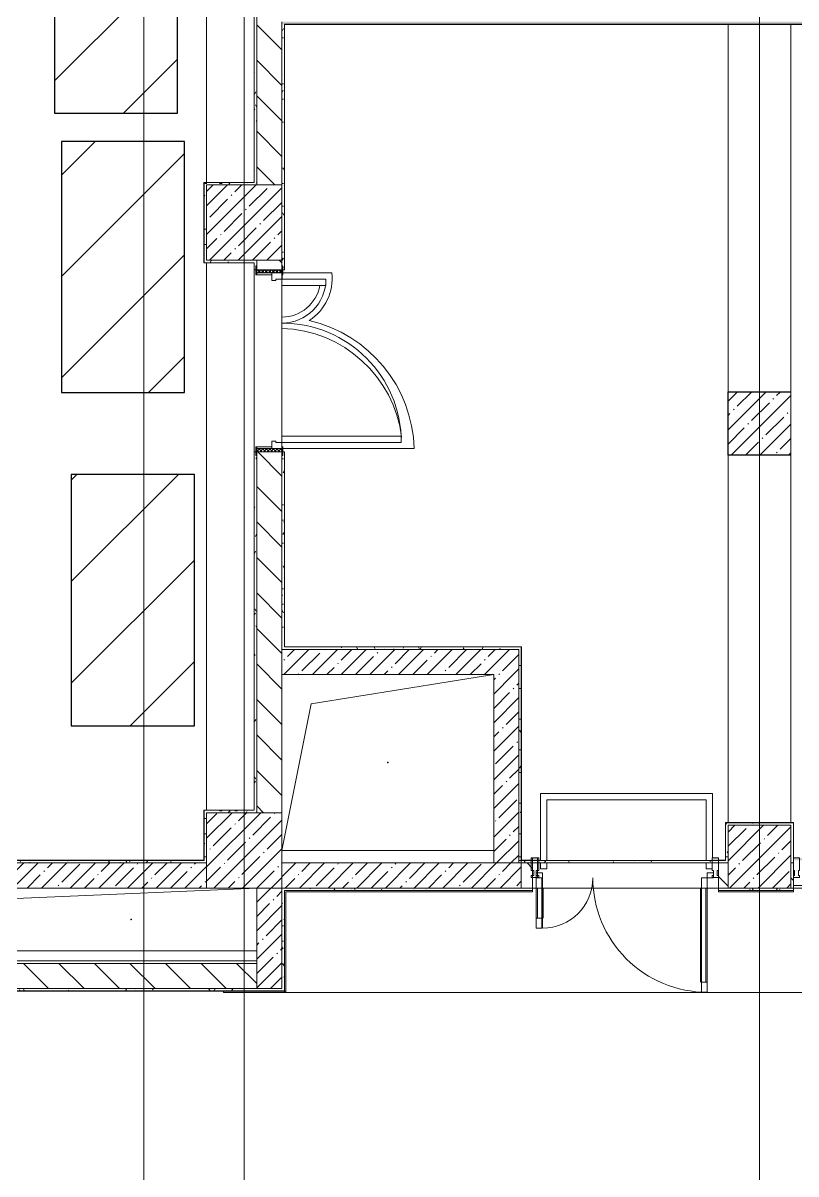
# Model space of a CAD drawing. Header units: millimetres. Extents: x -1113 to 415037, y -3642 to 354837.
# Drawn here: x 213472 to 219623, y 9422 to 18590 of the extents above; entities that cross this region are included whole.
import ezdxf

# ---------------------------------------------------------------- set-up
doc = ezdxf.new("R2010")
doc.units = ezdxf.units.MM
for name, color, linetype, lineweight in [('0) строит. леса', 20, 'Continuous', 30), ('A-AREA-BNDY', 7, 'Continuous', 5), ('A-DETL-GENF', 7, 'Continuous', 9), ('A-DOOR-2', 7, 'Continuous', 5), ('A-DOOR-FRAM-2', 7, 'Continuous', 5), ('A-FLOR', 7, 'Continuous', 9), ('A-GENM', 7, 'Continuous', 9), ('A-GLAZ-CWMG', 7, 'Continuous', 9), ('A-GLAZ-CWMG-1', 7, 'Continuous', 20), ('A-WALL', 7, 'Continuous', 5), ('I-WALL', 7, 'Continuous', 5), ('S-COLS', 7, 'Continuous', 9), ('S-COLS-1', 7, 'Continuous', 5), ('Оси', 7, 'Continuous', 9)]:
    doc.layers.add(name, color=color, linetype=linetype, lineweight=lineweight)
doc.layers.add('A-AREA-PATT-2', color=7, linetype='Continuous', lineweight=5, true_color=0xcde0ef, transparency=1)
for name, color, linetype, lineweight, true_color in [('A-DOOR-1', 7, 'Continuous', 5, 0xc0c0c0), ('A-DOOR-FRAM-1', 7, 'Continuous', 5, 0xc0c0c0), ('A-WALL-1', 9, 'Continuous', 5, 0x808080), ('A-WALL-FNSH-1', 9, 'Continuous', 5, 0x808080)]:
    doc.layers.add(name, color=color, linetype=linetype, lineweight=lineweight, true_color=true_color)
pattern_1 = [(135, (148772.12, -1e-08), (-141.42136, -141.42136), [])]
pattern_2 = [(45, (148772.12, -1e-08), (-114.04925, 114.04925), []), (45, (148886.17, -1e-08), (-114.04925, 114.04925), [201.612, -40.322, 6.706, -33.617])]
pattern_3 = [(0, (148772.123, -1e-08), (243.84, 60.96), [20.117, -162.763, 20.117, -162.763, -975.36]), (0, (148772.123, -1e-08), (243.84, 60.96), [-365.76, 20.117, -345.643, 20.117, -162.763, -426.72]), (0, (148772.123, -1e-08), (243.84, 60.96), [-914.4, 20.117, -101.803, 20.117, -284.683]), (120, (148863.563, 30.48), (-174.71291, 180.691634), [20.117, -162.763, 20.117, -162.763, -975.36]), (120, (148863.563, 30.48), (-174.71291, 180.691634), [-365.76, 20.117, -345.643, 20.117, -162.763, -426.72]), (120, (148863.563, 30.48), (-174.71291, 180.691634), [-914.4, 20.117, -101.803, 20.117, -284.683]), (240, (148894.043, 152.4), (-69.12709, -241.651634), [20.117, -162.763, 20.117, -162.763, -975.36]), (240, (148894.043, 152.4), (-69.12709, -241.651634), [-365.76, 20.117, -345.643, 20.117, -162.763, -426.72]), (240, (148894.043, 152.4), (-69.12709, -241.651634), [-914.4, 20.117, -101.803, 20.117, -284.683])]

# ---------------------------------------------------------------- blocks, each defined once
blk = doc.blocks.new('BSC_Колонна _Прямоугольная - 600х600-23205240-Объем проектирования 2 этажа')
at = {"layer": 'S-COLS-1'}
h = blk.add_hatch(dxfattribs=at)
h.set_pattern_fill('FP_20', color=256, style=0, pattern_type=2)
h.set_pattern_definition([(45, (-66460, -12000), (-114.04925, 114.04925), []), (45, (-66345.95, -12000), (-114.04925, 114.04925), [201.613, -40.323, 6.706, -33.617])])
h.paths.add_polyline_path([(100, -300), (300, -300), (300, 300), (-300, 300), (-300, -300)])
for p, q in [((300, 300), (-300, 300)), ((-300, 300), (-300, -300)), ((300, -300), (300, 300)), ((-300, -300), (300, -300))]:
    blk.add_line(p, q, dxfattribs=at)
blk = doc.blocks.new('BSC_Колонна _Прямоугольная - 600х600-V299-Объем проектирования 2 этажа')
at = {"layer": 'S-COLS-1'}
h = blk.add_hatch(dxfattribs=at)
h.set_pattern_fill('FP_31', color=256, style=0, pattern_type=2)
h.set_pattern_definition([(45, (-66460, -17000), (-114.04925, 114.04925), []), (45, (-66345.95, -17000), (-114.04925, 114.04925), [201.613, -40.323, 6.706, -33.617])])
h.paths.add_polyline_path([(100, -300), (300, -300), (300, 300), (-300, 300), (-300, -300)])
for p, q in [((300, 300), (-300, 300)), ((-300, 300), (-300, -300)), ((300, -300), (300, 300)), ((-300, -300), (300, -300))]:
    blk.add_line(p, q, dxfattribs=at)
blk = doc.blocks.new('110_Дверь_СКБ_2Ст - Д-6_л__ ДОО_Дв_1450x2100h_Дверь из раздевальной в коридор-25835678-Объем проектирования 2 этажа')
at = {"layer": 'A-DOOR-2'}
h = blk.add_hatch(dxfattribs=at)
h.set_pattern_fill('FP_39', color=256, style=0, pattern_type=2)
h.set_pattern_definition([(135, (1576.41, 164.685), (-14.14214, -14.14214), []), (225, (1576.41, 164.685), (14.14214, -14.14214), [])])
h.paths.add_polyline_path([(737.5, -100), (737.5, 100), (712.5, 99.7), (712.5, -100)])
at = {"layer": 'A-DOOR-FRAM-2'}
h = blk.add_hatch(dxfattribs=at)
h.set_pattern_fill('FP_40', color=256, style=0, pattern_type=2)
h.set_pattern_definition([(45, (-546.384, 164.685), (-14.1421, 14.1421), []), (135, (-546.384, 164.685), (-14.1421, -14.1421), [])])
h.paths.add_polyline_path([(-687.5, 86.4), (-687.5, 100), (-712.5, 100), (-712.5, -100), (-687.5, -100), (-687.5, -47)])
at = {"layer": 'A-DOOR-1'}
for p, q in [((662.5, 1050), (612.5, 1050)), ((612.5, 1050), (612.5, 100)), ((662.5, 100), (662.5, 1050)), ((-637.5, 450), (-637.5, 100)), ((-587.5, 450), (-637.5, 450)), ((-587.5, 100), (-587.5, 450)), ((-637.5, 100), (-587.5, 100)), ((612.5, 100), (662.5, 100))]:
    blk.add_line(p, q, dxfattribs=at)
for centre, radius, start, end in [((662.5, 100), 950, 90, 180), ((-637.5, 100), 350, 360, 90)]:
    blk.add_arc(centre, radius, start, end, dxfattribs=at)
at = {"layer": 'A-DOOR-FRAM-1'}
for p, q in [((-672.5, 108), (-742.5, 108)), ((-742.5, 108), (-742.5, 100)), ((-742.5, 100), (-672.5, 100)), ((-687.5, 100), (-712.5, 100)), ((-712.5, 100), (-712.5, -100)), ((-637.5, 100), (-687.5, 100)), ((-687.5, 100), (-687.5, 20)), ((-687.5, -100), (-687.5, 100)), ((-672.5, 100), (-672.5, 108)), ((-637.5, 50), (-637.5, 100)), ((662.5, 100), (662.5, 50)), ((712.5, 100), (662.5, 100)), ((767.5, 108), (697.5, 108)), ((697.5, 108), (697.5, 100)), ((697.5, 100), (767.5, 100)), ((712.5, 20), (712.5, 100)), ((737.5, 100), (712.5, 100)), ((712.5, 100), (712.5, -100)), ((737.5, -100), (737.5, 100)), ((767.5, 100), (767.5, 108)), ((-687.5, 20), (-627.5, 20)), ((-672.5, 20), (-687.5, 20)), ((-687.5, 20), (-687.5, -100)), ((-672.5, -100), (-672.5, 20)), ((-627.5, 50), (-637.5, 50)), ((-627.5, 20), (-627.5, 50)), ((662.5, 50), (652.5, 50)), ((652.5, 50), (652.5, 20)), ((652.5, 20), (712.5, 20)), ((712.5, 20), (697.5, 20)), ((697.5, 20), (697.5, -100)), ((712.5, -100), (712.5, 20)), ((-672.5, -100), (-742.5, -100)), ((-742.5, -100), (-742.5, -108)), ((-742.5, -108), (-672.5, -108)), ((-712.5, -100), (-687.5, -100)), ((-687.5, -100), (-672.5, -100)), ((-672.5, -108), (-672.5, -100)), ((697.5, -100), (712.5, -100)), ((767.5, -100), (697.5, -100)), ((697.5, -100), (697.5, -108)), ((697.5, -108), (767.5, -108)), ((712.5, -100), (737.5, -100)), ((767.5, -108), (767.5, -100))]:
    blk.add_line(p, q, dxfattribs=at)
blk = doc.blocks.new('BSC_Колонна _Прямоугольная - 500х500-V359-Объем проектирования 2 этажа')
at = {"layer": 'S-COLS-1'}
h = blk.add_hatch(dxfattribs=at)
h.set_pattern_fill('FP_109', color=256, style=0, pattern_type=2)
h.set_pattern_definition([(45, (-70560, -15400), (-114.04925, 114.04925), []), (45, (-70445.95, -15400), (-114.04925, 114.04925), [201.613, -40.323, 6.706, -33.617])])
h.paths.add_polyline_path([(-250, -250), (250, -250), (250, 250), (-250, 250)])
for p, q in [((250, 250), (-250, 250)), ((-250, 250), (-250, -250)), ((250, -250), (250, 250)), ((-250, -250), (250, -250))]:
    blk.add_line(p, q, dxfattribs=at)
blk = doc.blocks.new('GM_Отверстие прямоугольное _в плите_ - Отверстие-21982946-Объем проектирования 2 этажа')
at = {"layer": 'A-GENM'}
for p, q in [((-1000, -250), (-1000, 250)), ((-1000, 250), (-1000, -250)), ((-916.7, 166.7), (1000, 250)), ((-1000, -250), (-916.7, 166.7)), ((1000, -250), (-1000, -250)), ((-1000, -250), (1000, -250))]:
    blk.add_line(p, q, dxfattribs=at)
for start, end in [(360, 180), (180, 360)]:
    blk.add_arc((0, 0), 2.5, start, end, dxfattribs=at)
blk = doc.blocks.new('GM_Отверстие прямоугольное _в плите_ - Отверстие-22748815-Объем проектирования 2 этажа')
at = {"layer": 'A-GENM'}
for p, q in [((-609.2, 466.7), (842.5, 700)), ((-842.5, -700), (-609.2, 466.7)), ((842.5, -700), (-842.5, -700)), ((-842.5, -700), (842.5, -700))]:
    blk.add_line(p, q, dxfattribs=at)
for start, end in [(360, 180), (180, 360)]:
    blk.add_arc((0, 0), 2.5, start, end, dxfattribs=at)
blk = doc.blocks.new('Прямоугольный импост - Импост структурный с накладкой - 160мм Темный-33326475-Объем проектирования 2 этажа')
at = {"layer": 'A-GLAZ-CWMG-1'}
for p, q in [((-50, 40), (-50, 140)), ((-50, 140), (0, 140)), ((0, 140), (0, 40)), ((-40, 40), (-50, 40)), ((-50, -17), (-50, 0)), ((-50, 0), (-40, 0)), ((-40, 0), (-40, 40)), ((-10, 40), (-10, 0)), ((0, 40), (-10, 40)), ((-10, 0), (0, 0)), ((0, 0), (0, -17)), ((0, -17), (-50, -17))]:
    blk.add_line(p, q, dxfattribs=at)
blk = doc.blocks.new('Дверь_Витражная_остекление_ - ВВ-6 остекление-32274838-Объем проектирования 2 этажа')
at = {"layer": 'A-DETL-GENF'}
for p, q in [((-655, 930), (-610, 930)), ((-655, 930), (-655, 20)), ((-610, 930), (-655, 930)), ((-655, 930), (-655, 20)), ((-610, 930), (-610, 20)), ((-610, 20), (-610, 930)), ((-655, 850), (-610, 850)), ((-645, 850), (-645, 100)), ((-601, 850), (-601, 100)), ((705, 420), (660, 420)), ((660, 420), (660, 20)), ((705, 420), (660, 420)), ((660, 420), (660, 20)), ((705, 420), (705, 20)), ((705, 20), (705, 420)), ((651, 340), (651, 100)), ((705, 340), (660, 340)), ((695, 340), (695, 100)), ((-655, 100), (-610, 100)), ((705, 100), (660, 100)), ((-610, 20), (-655, 20)), ((-655, 20), (-610, 20))]:
    blk.add_line(p, q, dxfattribs=at)
at = {"layer": 'A-DOOR-1'}
for p, q in [((-655, 930), (-655, 20)), ((655, 420), (655, 20)), ((-655, 20), (-705, 20)), ((-705, 20), (-705, -20)), ((-655, -20), (-655, 20)), ((705, 20), (655, 20)), ((655, 20), (655, -20)), ((705, -20), (705, 20)), ((-705, -20), (-655, -20)), ((655, -20), (705, -20))]:
    blk.add_line(p, q, dxfattribs=at)
for centre, radius, start, end in [((-655, 20), 910, 360, 90), ((655, 20), 400, 90, 180)]:
    blk.add_arc(centre, radius, start, end, dxfattribs=at)
blk = doc.blocks.new('Прямоугольный импост - Импост структурный с накладкой - 160мм Темный-33326241-Объем проектирования 2 этажа')
at = {"layer": 'A-GLAZ-CWMG-1'}
for p, q in [((-25, 40), (-25, 140)), ((-25, 140), (25, 140)), ((25, 140), (25, 40)), ((-15, 40), (-25, 40)), ((-25, -17), (-25, 0)), ((-25, 0), (-15, 0)), ((-15, 0), (-15, 40)), ((15, 40), (15, 0)), ((25, 40), (15, 40)), ((15, 0), (25, 0)), ((25, 0), (25, -17)), ((25, -17), (-25, -17))]:
    blk.add_line(p, q, dxfattribs=at)
blk = doc.blocks.new('Прямоугольный импост - Импост структурный с накладкой - 160мм Темный-33326242-Объем проектирования 2 этажа')
at = {"layer": 'A-GLAZ-CWMG-1'}
for p, q in [((0, 140), (-50, 140)), ((-50, 140), (-50, 40)), ((0, 40), (0, 140)), ((-50, 40), (-40, 40)), ((-40, 0), (-50, 0)), ((-50, 0), (-50, -17)), ((-40, 40), (-40, 0)), ((-10, 0), (-10, 40)), ((-10, 40), (0, 40)), ((0, 0), (-10, 0)), ((0, -17), (0, 0)), ((-50, -17), (0, -17))]:
    blk.add_line(p, q, dxfattribs=at)
blk = doc.blocks.new('Прямоугольный импост - Импост структурный с накладкой - 160мм Темный-33326237-Объем проектирования 2 этажа')
at = {"layer": 'A-GLAZ-CWMG-1'}
for p, q in [((-50, 40), (-50, 140)), ((-50, 140), (0, 140)), ((0, 140), (0, 40)), ((-40, 40), (-50, 40)), ((-50, -17), (-50, 0)), ((-50, 0), (-40, 0)), ((-40, 0), (-40, 40)), ((-10, 40), (-10, 0)), ((0, 40), (-10, 40)), ((-10, 0), (0, 0)), ((0, 0), (0, -17)), ((0, -17), (-50, -17))]:
    blk.add_line(p, q, dxfattribs=at)

msp = doc.modelspace()

# ---------------------------------------------------------------- hatches: boundary and pattern name
at = {"layer": '0) строит. леса'}
h = msp.add_hatch(dxfattribs=at)
h.set_pattern_fill('ANSI31', color=256, scale=180)
h.paths.add_polyline_path([(213720.7, 19871.6), (213720.7, 17871.6), (214700.7, 17871.6), (214700.7, 19871.6)])
h = msp.add_hatch(dxfattribs=at)
h.set_pattern_fill('ANSI31', color=256, scale=180)
h.paths.add_polyline_path([(213777.2, 17646.3), (213777.2, 15646.3), (214757.2, 15646.3), (214757.2, 17646.3)])
h = msp.add_hatch(dxfattribs=at)
h.set_pattern_fill('ANSI31', color=256, scale=180)
h.set_pattern_definition([(45, (-111.4, -194.9), (-404.1115, 404.1115), [])])
h.paths.add_polyline_path([(213855.3, 14993.1), (213855.3, 12993.1), (214835.3, 12993.1), (214835.3, 14993.1)])
at = {"layer": 'A-AREA-PATT-2'}
h = msp.add_hatch(color=256, dxfattribs=at)
h.paths.add_polyline_path([(220768.1, 11920.5), (220817.1, 11920.5), (220816.1, 11940), (219602.6, 11940), (219604.1, 11920.5), (220767.1, 11920.5)])
h.paths.add_polyline_path([(222252.6, 11920.5), (222292.1, 11920.5), (222292.1, 11940), (222242.1, 11940), (222244.1, 11920.5)])
h.paths.add_polyline_path([(217526.1, 11920.5), (217576.1, 11920.5), (217576.1, 11940), (217516.1, 11940), (217518.1, 11920.5)])
h.paths.add_polyline_path([(218956.1, 11920.5), (219006.1, 11920.5), (219006.1, 11940), (218956.1, 11940)])
h = msp.add_hatch(color=256, dxfattribs=at)
h.paths.add_polyline_path([(222502.1, 10868.5), (222787.3, 10868.5), (222787.3, 10874), (222281.1, 10874), (222281.1, 10868.5), (222470.3, 10868.5)])
h.paths.add_polyline_path([(215531.1, 10868.5), (215557.6, 10868.5), (215557.6, 10874), (215068.1, 10874), (215068.1, 10868.5), (215375.8, 10868.5)])
at = {"layer": 'I-WALL'}
h = msp.add_hatch(dxfattribs=at)
h.set_pattern_fill('FP_23', color=256, style=0, pattern_type=2)
h.set_pattern_definition(pattern_1)
h.paths.add_polyline_path([(215532.1, 12300), (215532.1, 15175), (215332.1, 15175), (215332.1, 12300)])
h.paths.add_polyline_path([(215375.8, 16625), (215532.1, 16625), (215532.1, 16700), (215332.1, 16700), (215332.1, 16625)])
h.paths.add_polyline_path([(215395.3, 17300), (215532.1, 17300), (215532.1, 22700), (215332.1, 22700), (215332.1, 17300), (215389.3, 17300)])
h.paths.add_polyline_path([(215332.1, 23300), (215532.1, 23300), (215532.1, 24050), (215332.1, 24050), (215332.1, 23320)])
h.paths.add_polyline_path([(215429, 25950), (215532.1, 25950), (215532.1, 26500), (215332.1, 26500), (215332.1, 25950)])
h = msp.add_hatch(dxfattribs=at)
h.set_pattern_fill('FP_191', color=256, style=0, pattern_type=2)
h.set_pattern_definition(pattern_3)
h.paths.add_polyline_path([(215332.1, 17300), (215332.1, 22700), (215312.1, 22679), (215312.1, 17300)])
h.paths.add_polyline_path([(215312.1, 22680), (215332.1, 22700), (215312.1, 22700)])
h = msp.add_hatch(dxfattribs=at)
h.set_pattern_fill('FP_191', color=256, style=0, pattern_type=2)
h.set_pattern_definition(pattern_3)
h.paths.add_polyline_path([(228952.1, 18580), (233231.1, 18580), (233232.1, 18600), (228982.1, 18599.9), (228982.1, 18592), (228952.1, 18592)])
h.paths.add_polyline_path([(226216.8, 18580), (227852.1, 18580), (227852.1, 18592), (227822.1, 18592.9), (227822.1, 18600), (226142.1, 18599.7), (226142.1, 18592), (226112.1, 18592), (226112.1, 18580), (226142.1, 18580)])
h.paths.add_polyline_path([(219082.1, 18580), (225012.1, 18580), (225012.1, 18592), (224982.1, 18592.9), (224982.1, 18600), (215532.1, 18600), (215553.1, 18580), (218989.4, 18580)])
h.paths.add_polyline_path([(215537, 18580), (215552.1, 18580), (215532.1, 18600), (215532.1, 18580)])
h = msp.add_hatch(dxfattribs=at)
h.set_pattern_fill('FP_191', color=256, style=0, pattern_type=2)
h.set_pattern_definition(pattern_3)
h.paths.add_polyline_path([(215532.1, 13600), (215552.1, 13600), (215552.1, 15175), (215540.1, 15175), (215540.1, 15145), (215532.1, 15145), (215532.1, 14952.1)])
h.paths.add_polyline_path([(215552.1, 16625), (215552.1, 18580), (215532.1, 18580), (215532.1, 16655), (215540.1, 16655), (215540.1, 16625)])
h = msp.add_hatch(dxfattribs=at)
h.set_pattern_fill('FP_191', color=256, style=0, pattern_type=2)
h.set_pattern_definition(pattern_3)
h.paths.add_polyline_path([(214932.1, 16700), (214932.1, 17320), (214912.1, 17320), (214912.1, 16700)])
h = msp.add_hatch(dxfattribs=at)
h.set_pattern_fill('FP_191', color=256, style=0, pattern_type=2)
h.set_pattern_definition(pattern_3)
h.paths.add_polyline_path([(214932.1, 17300), (215312.1, 17300), (215311.1, 17320), (214932.1, 17320)])
h = msp.add_hatch(dxfattribs=at)
h.set_pattern_fill('FP_191', color=256, style=0, pattern_type=2)
h.set_pattern_definition(pattern_3)
h.paths.add_polyline_path([(214937.5, 16680), (215312.1, 16680), (215312.1, 16700), (214912.1, 16700), (214912.1, 16680), (214932.1, 16680)])
h = msp.add_hatch(dxfattribs=at)
h.set_pattern_fill('FP_191', color=256, style=0, pattern_type=2)
h.set_pattern_definition(pattern_3)
h.paths.add_polyline_path([(215332.1, 12320), (215331.9, 15145), (215324.1, 15145), (215324.1, 15175), (215312.1, 15175), (215312.1, 12321)])
h.paths.add_polyline_path([(215324.1, 16625), (215324.1, 16655), (215332.1, 16655), (215332.1, 16700), (215312.1, 16679), (215312.1, 16625)])
h.paths.add_polyline_path([(215312.1, 16680), (215332.1, 16700), (215312.1, 16700)])
h = msp.add_hatch(dxfattribs=at)
h.set_pattern_fill('FP_1', color=256, style=0, pattern_type=2)
h.set_pattern_definition(pattern_2)
h.paths.add_polyline_path([(215532.1, 13400), (217417.1, 13400), (217417.1, 13600), (215532.1, 13600)])
h = msp.add_hatch(dxfattribs=at)
h.set_pattern_fill('FP_191', color=256, style=0, pattern_type=2)
h.set_pattern_definition(pattern_3)
h.paths.add_polyline_path([(217417.1, 13600), (217437.1, 13600), (217437.1, 13620), (215553.1, 13620), (215553.1, 13600), (217222.1, 13600)])
h = msp.add_hatch(dxfattribs=at)
h.set_pattern_fill('FP_191', color=256, style=0, pattern_type=2)
h.set_pattern_definition(pattern_3)
h.paths.add_polyline_path([(217437.1, 11900), (217437.1, 13600), (217417.1, 13600), (217417.1, 11900)])
h = msp.add_hatch(dxfattribs=at)
h.set_pattern_fill('FP_1', color=256, style=0, pattern_type=2)
h.set_pattern_definition(pattern_2)
h.paths.add_polyline_path([(217222.1, 11900), (217417.1, 11900), (217417.1, 13400), (217217.1, 13400), (217217.1, 11900)])
h = msp.add_hatch(dxfattribs=at)
h.set_pattern_fill('FP_191', color=256, style=0, pattern_type=2)
h.set_pattern_definition(pattern_3)
h.paths.add_polyline_path([(214932.1, 11920), (214932.1, 12320), (214912.1, 12320), (214912.1, 11920), (214929.2, 11920)])
h = msp.add_hatch(dxfattribs=at)
h.set_pattern_fill('FP_191', color=256, style=0, pattern_type=2)
h.set_pattern_definition(pattern_3)
h.paths.add_polyline_path([(215329, 12300), (215332.1, 12300), (215332.1, 12320), (214932.1, 12320), (214932.1, 12300), (215312.1, 12300)])
h = msp.add_hatch(dxfattribs=at)
h.set_pattern_fill('FP_191', color=256, style=0, pattern_type=2)
h.set_pattern_definition(pattern_3)
h.paths.add_polyline_path([(219082.1, 11920), (219082.1, 12220), (219062.1, 12220), (219062.1, 11921)])
h = msp.add_hatch(dxfattribs=at)
h.set_pattern_fill('FP_191', color=256, style=0, pattern_type=2)
h.set_pattern_definition(pattern_3)
h.paths.add_polyline_path([(219582.1, 12200), (219602.1, 12200), (219600.6, 12220), (219082.1, 12220), (219082.1, 12200)])
h = msp.add_hatch(dxfattribs=at)
h.set_pattern_fill('FP_191', color=256, style=0, pattern_type=2)
h.set_pattern_definition(pattern_3)
h.paths.add_polyline_path([(214932.1, 11900), (214932.1, 11920), (214914.1, 11918)])
h.paths.add_polyline_path([(214932.1, 11900), (214911.1, 11920), (209552.1, 11920), (209552.1, 11900), (214778.4, 11900)])
h = msp.add_hatch(dxfattribs=at)
h.set_pattern_fill('FP_191', color=256, style=0, pattern_type=2)
h.set_pattern_definition(pattern_3)
h.paths.add_polyline_path([(217437.1, 11900), (217520, 11901.4), (217516.1, 11920), (217438.1, 11920)])
h.paths.add_polyline_path([(219082.1, 11900), (219082.1, 11920), (217526.1, 11920), (217526.1, 11900), (218989.4, 11900)])
h = msp.add_hatch(dxfattribs=at)
h.set_pattern_fill('FP_1', color=256, style=0, pattern_type=2)
h.set_pattern_definition(pattern_2)
h.paths.add_polyline_path([(209932.1, 11700), (214932.1, 11700), (214932.1, 11900), (209532.1, 11899.9), (209532.1, 11700), (209866.7, 11700)])
h.paths.add_polyline_path([(208871.2, 11700), (208932.1, 11700), (208932.1, 11900), (203532.1, 11900), (203532.1, 11700), (208112.1, 11700)])
h = msp.add_hatch(dxfattribs=at)
h.set_pattern_fill('FP_1', color=256, style=0, pattern_type=2)
h.set_pattern_definition(pattern_2)
h.paths.add_polyline_path([(217198.5, 11700), (217437.1, 11700), (217437.1, 11900), (215532.1, 11900), (215532.1, 11700), (217190.9, 11700)])
h = msp.add_hatch(dxfattribs=at)
h.set_pattern_fill('FP_23', color=256, style=0, pattern_type=2)
h.set_pattern_definition(pattern_1)
h.paths.add_polyline_path([(217437.1, 11700), (217526.1, 11700), (217526.1, 11900), (217437.1, 11900), (217437.1, 11703.1)])
h.paths.add_polyline_path([(219082.1, 11700), (219082.1, 11900), (219006.1, 11900), (219006.1, 11700)])
h.paths.add_polyline_path([(219582.1, 11700), (219602.1, 11700), (219602.1, 11900), (219582.1, 11900), (219582.1, 11720)])
h.paths.add_polyline_path([(224252.1, 11700), (224252.1, 11900), (222292.1, 11898.7), (222292.1, 11700), (223522.1, 11700)])
h = msp.add_hatch(dxfattribs=at)
h.set_pattern_fill('FP_1', color=256, style=0, pattern_type=2)
h.set_pattern_definition(pattern_2)
h.paths.add_polyline_path([(215532.1, 10900), (215532.1, 11700), (215332.1, 11700), (215332.1, 10900), (215375.8, 10900)])
h = msp.add_hatch(dxfattribs=at)
h.set_pattern_fill('FP_191', color=256, style=0, pattern_type=2)
h.set_pattern_definition(pattern_3)
h.paths.add_polyline_path([(219582.1, 11680), (219602.1, 11680), (219602.1, 11700), (219006.1, 11700), (219006.1, 11680), (219082.1, 11680)])
h.paths.add_polyline_path([(216098.5, 11680), (217526.1, 11680), (217526.1, 11700), (215532.1, 11700), (215532.1, 11680), (215849.2, 11680)])
h = msp.add_hatch(dxfattribs=at)
h.set_pattern_fill('FP_191', color=256, style=0, pattern_type=2)
h.set_pattern_definition(pattern_3)
h.paths.add_polyline_path([(215552.1, 10880), (215552.1, 11680), (215532.1, 11678.5), (215532.1, 10880)])
h = msp.add_hatch(dxfattribs=at)
h.set_pattern_fill('FP_23', color=256, style=0, pattern_type=2)
h.set_pattern_definition(pattern_1)
h.paths.add_polyline_path([(215332.1, 10900), (215332.1, 11100), (210932.1, 11100), (210932.1, 10900), (214653, 10900)])
h = msp.add_hatch(dxfattribs=at)
h.set_pattern_fill('FP_191', color=256, style=0, pattern_type=2)
h.set_pattern_definition(pattern_3)
h.paths.add_polyline_path([(212032.1, 10880), (215532.1, 10880), (215532.1, 10900), (210712.1, 10899.2), (210712.1, 10880), (211952.1, 10880)])
at = {"layer": 'S-COLS-1'}
h = msp.add_hatch(dxfattribs=at)
h.set_pattern_fill('FP_1', color=256, style=0, pattern_type=2)
h.set_pattern_definition(pattern_2)
h.paths.add_polyline_path([(219082.1, 11700), (219582.1, 11700), (219582.1, 12200), (219082.1, 12200), (219082.1, 11720)])

# ---------------------------------------------------------------- linework, layer by layer
at = {"layer": '0) строит. леса'}
for points in [[(213720.7, 19871.6), (213720.7, 17871.6), (214700.7, 17871.6), (214700.7, 19871.6)], [(213777.2, 17646.3), (213777.2, 15646.3), (214757.2, 15646.3), (214757.2, 17646.3)], [(213855.3, 14993.1), (213855.3, 12993.1), (214835.3, 12993.1), (214835.3, 14993.1)]]:
    msp.add_lwpolyline(points, close=True, dxfattribs=at)
at = {"layer": 'A-AREA-BNDY', "flags": 128}
for points in [[(209553.1, 11921), (214911.1, 11921), (214911.1, 12321), (215311.1, 12321), (215311.1, 16679), (214911.1, 16679), (214911.1, 17321), (215311.1, 17321), (215311.1, 22679), (214911.1, 22679), (214911.1, 23321), (215311.1, 23321), (215311.1, 26479), (214911.6, 26479), (209552.6, 26479)], [(187533.1, 7921), (214052.1, 7921), (220852.1, 7921), (223501.1, 7921), (223501.1, 8301), (224231.1, 8301), (224231.1, 10879), (222787.3, 10879), (222787.3, 10868.5), (222468.1, 10868.5), (222286.6, 10868.5), (215723.6, 10868.5), (215563.1, 10868.5), (215557.6, 10868.5), (215542.1, 10868.5), (215068.1, 10868.5), (215068.1, 10879), (210711.1, 10879)]]:
    msp.add_lwpolyline(points, dxfattribs=at)
at = {"layer": 'A-FLOR'}
for p, q in [((214932.1, 17320), (214932.1, 22680)), ((219082.1, 15650), (219082.1, 18580)), ((219582.1, 18580), (219582.1, 15650)), ((214932.1, 12320), (214932.1, 16680)), ((215540.1, 16600), (215928.2, 16600)), ((215532.1, 15250), (215532.1, 16550)), ((215532.1, 15250), (215532.1, 16550)), ((215535.1, 16550), (215535.1, 16585)), ((215532.1, 16158), (215532.1, 16248.1)), ((219582.1, 15650), (219082.1, 15650)), ((216482.1, 15290.8), (216484.8, 15290.8)), ((216584.5, 15201.1), (215540.1, 15201.1)), ((219082.1, 12220), (219082.1, 15150)), ((219082.1, 15150), (219582.1, 15150)), ((219582.1, 15150), (219582.1, 12220)), ((217589, 11920), (217589, 12453)), ((217589, 12453), (218959, 12453)), ((218909, 12403), (217639, 12403)), ((217639, 12403), (217639, 11920)), ((218909, 11920), (218909, 12403)), ((218959, 12453), (218959, 11940)), ((215532.1, 12000), (217217.1, 12000)), ((217589, 11853), (217589, 11900)), ((217639, 11853), (217589, 11853)), ((217639, 11900), (217639, 11853)), ((218909, 11853), (218909, 11900)), ((218956.1, 11853), (218909, 11853)), ((219006.1, 11700), (217526.1, 11700)), ((219602.1, 11720), (220807.1, 11720)), ((219602.1, 11720), (222292.1, 11720)), ((222292.1, 11700), (219602.1, 11700)), ((213232.1, 11120), (215332.1, 11120)), ((215332.1, 10900), (210932.1, 10900))]:
    msp.add_line(p, q, dxfattribs=at)
for centre, radius, start, end in [((215536, 16553.3), 395, 302.61833, 6.79242), ((215536, 16553.3), 395, 302.61833, 6.79242), ((215532.1, 16554.3), 306.2, 270, 349.74815), ((215532.1, 16554.3), 306.2, 270, 349.74815), ((215502.1, 15168.2), 990.3, 7.11312, 88.26401), ((215502.1, 15168.2), 990.3, 7.11312, 88.26401), ((215506, 15169.3), 1079, 1.68848, 76.98917), ((215506, 15169.3), 1079, 1.68848, 76.98917)]:
    msp.add_arc(centre, radius, start, end, dxfattribs=at)
at = {"layer": 'A-WALL'}
for p, q in [((215312.1, 17320), (215312.1, 22680)), ((215532.1, 18600), (215532.1, 17300)), ((214912.1, 17320), (215312.1, 17320)), ((215332.1, 16700), (215332.1, 16655)), ((215532.1, 16655), (215532.1, 16700)), ((215312.1, 16625), (215312.1, 16680)), ((215312.1, 15175), (215312.1, 12320)), ((215332.1, 12300), (215332.1, 15145)), ((215532.1, 15145), (215532.1, 12300)), ((215552.1, 13620), (215552.1, 15175)), ((214912.1, 12320), (214912.1, 11920)), ((214912.1, 12320), (215312.1, 12320)), ((214899.1, 11920), (214912.1, 11920)), ((219062.1, 11920), (219006.1, 11920)), ((209532.1, 11900), (214932.1, 11900)), ((219582.1, 11900), (219602.1, 11900)), ((215532.1, 10900), (215532.1, 11700)), ((215532.1, 11700), (217526.1, 11700)), ((215552.1, 11680), (217526.1, 11680)), ((215552.1, 11680), (215552.1, 10880)), ((215068.1, 10879), (215068.1, 10879.5)), ((215552.1, 10868.5), (215563.1, 10868.5)), ((215563.1, 10868.5), (215563.1, 10879.5))]:
    msp.add_line(p, q, dxfattribs=at)
at = {"layer": 'A-WALL-1'}
for p, q in [((215332.1, 22700), (215332.1, 17300)), ((215552.1, 18580), (215553.1, 18580)), ((215552.1, 16625), (215552.1, 18580)), ((214912.1, 17320), (214912.1, 16680)), ((214912.1, 16680), (215312.1, 16680)), ((215312.1, 16625), (215324.1, 16625)), ((215540.1, 16625), (215552.1, 16625)), ((215324.1, 15175), (215312.1, 15175)), ((215552.1, 15175), (215540.1, 15175)), ((217417.1, 13600), (215532.1, 13600)), ((215553.1, 13620), (215552.1, 13620)), ((217417.1, 11900), (217417.1, 13600)), ((215532.1, 13400), (217217.1, 13400)), ((217217.1, 13400), (217217.1, 11900)), ((219602.1, 12220), (219062.1, 12220)), ((219082.1, 11700), (219082.1, 12200)), ((219082.1, 12200), (219582.1, 12200)), ((219582.1, 12200), (219582.1, 11700)), ((219006.1, 11920), (217417.1, 11920)), ((217437.1, 11700), (217437.1, 11920)), ((219062.1, 11921), (219062.1, 11920)), ((219602.1, 11680), (219602.1, 11920)), ((219082.1, 11900), (215532.1, 11900)), ((217526.1, 11680), (217526.1, 11900)), ((219006.1, 11900), (219006.1, 11680)), ((210932.1, 11700), (214932.1, 11700)), ((215332.1, 11700), (215332.1, 10900)), ((219602.1, 11700), (219006.1, 11700)), ((219006.1, 11680), (219602.1, 11680)), ((215332.1, 11100), (210932.1, 11100)), ((210732.1, 10900), (215532.1, 10900)), ((215068.1, 10880), (215552.1, 10880))]:
    msp.add_line(p, q, dxfattribs=at)
at = {"layer": 'A-WALL-FNSH-1'}
for p, q in [((215311.1, 22679), (215311.1, 17321)), ((225012.1, 18580), (215553.1, 18580)), ((215553.1, 16625), (215553.1, 18579)), ((215553.1, 18579), (225012.1, 18579)), ((215311.1, 17321), (214911.1, 17321)), ((214911.1, 17321), (214911.1, 16679)), ((214911.1, 16679), (215311.1, 16679)), ((215311.1, 16679), (215311.1, 16625)), ((215311.1, 16625), (215312.1, 16625)), ((215552.1, 16625), (215553.1, 16625)), ((219583.1, 15651), (219081.1, 15651)), ((219081.1, 15651), (219081.1, 15149)), ((219583.1, 15149), (219583.1, 15651)), ((215311.1, 15175), (215311.1, 12321)), ((215312.1, 15175), (215311.1, 15175)), ((215553.1, 15175), (215552.1, 15175)), ((215553.1, 13621), (215553.1, 15175)), ((219081.1, 15149), (219583.1, 15149)), ((217438.1, 13621), (215553.1, 13621)), ((215553.1, 13620), (217437.1, 13620)), ((217437.1, 13620), (217437.1, 11920)), ((217438.1, 11921), (217438.1, 13621)), ((215311.1, 12321), (214911.1, 12321)), ((214911.1, 12321), (214911.1, 11921)), ((219061.1, 12221), (219061.1, 11921)), ((219603.1, 12221), (219061.1, 12221)), ((219062.1, 11921), (219062.1, 12220)), ((219602.1, 12220), (219602.1, 11920)), ((219603.1, 11920), (219603.1, 12221)), ((209552.1, 11920), (214899.1, 11920)), ((214911.1, 11921), (209553.1, 11921)), ((217526.1, 11921), (217438.1, 11921)), ((217526.1, 11920), (217526.1, 11921)), ((219006.1, 11921), (219006.1, 11920)), ((219006.1, 11921), (219062.1, 11921)), ((219602.1, 11920), (219603.1, 11920)), ((215563.1, 11669), (217526.1, 11669)), ((215563.1, 10879.5), (215563.1, 11669)), ((217526.1, 11669), (217526.1, 11680)), ((219006.1, 11680), (219006.1, 11669)), ((219006.1, 11669), (219602.1, 11669)), ((219602.1, 11669), (219602.1, 11680)), ((210711.1, 10879), (215068.1, 10879)), ((215068.1, 10880), (210712.1, 10880)), ((215068.1, 10879.5), (215068.1, 10880)), ((215563.1, 10879.5), (215068.1, 10879.5)), ((215068.1, 10879), (215068.1, 10868.5)), ((215068.1, 10868.5), (215552.1, 10868.5)), ((215552.1, 10880), (215552.1, 10868.5))]:
    msp.add_line(p, q, dxfattribs=at)
at = {"layer": 'S-COLS'}
for p, q in [((219082.1, 11900), (219082.1, 11700)), ((219582.1, 11700), (219582.1, 11900))]:
    msp.add_line(p, q, dxfattribs=at)
at = {"layer": 'S-COLS-1'}
for p, q in [((219582.1, 12200), (219082.1, 12200)), ((219082.1, 12200), (219082.1, 11900)), ((219582.1, 11900), (219582.1, 12200)), ((219082.1, 11700), (219582.1, 11700))]:
    msp.add_line(p, q, dxfattribs=at)
at = {"layer": 'Оси'}
for points in [[(214432.1, -1906.3), (214432.1, 3093.7), (214432.1, 22398.1), (214432.1, 27398.1)], [(215796.9, -1906.3), (215796.9, -1202.4), (215232.1, -636.3), (215232.1, 4363.7), (215232.1, 22398.1), (215232.1, 27398.1)], [(219332.1, -1906.3), (219332.1, 3093.7), (219332.1, 22398.1), (219332.1, 27398.1)]]:
    msp.add_lwpolyline(points, dxfattribs=at)

# ---------------------------------------------------------------- block references
at = {"layer": 'A-DOOR-1'}
for name, p, rotation in [('110_Дверь_СКБ_2Ст - Д-6_л__ ДОО_Дв_1450x2100h_Дверь из раздевальной в коридор-25835678-Объем проектирования 2 этажа', (215432.1, 15912.5), 269.9999999999999), ('Дверь_Витражная_остекление_ - ВВ-6 остекление-32274838-Объем проектирования 2 этажа', (218261.1, 11800), 180)]:
    msp.add_blockref(name, p, dxfattribs=dict(at, rotation=rotation))
at = {"layer": 'A-GENM'}
for name, p in [('GM_Отверстие прямоугольное _в плите_ - Отверстие-22748815-Объем проектирования 2 этажа', (216374.6, 12700)), ('GM_Отверстие прямоугольное _в плите_ - Отверстие-21982946-Объем проектирования 2 этажа', (214332.1, 11450))]:
    msp.add_blockref(name, p, dxfattribs=at)
at = {"layer": 'A-GLAZ-CWMG', "extrusion": (0, 0, -1)}
for name, p in [('Прямоугольный импост - Импост структурный с накладкой - 160мм Темный-33326241-Объем проектирования 2 этажа', (-217541.1, 11800)), ('Прямоугольный импост - Импост структурный с накладкой - 160мм Темный-33326475-Объем проектирования 2 этажа', (-217526.1, 11800)), ('Прямоугольный импост - Импост структурный с накладкой - 160мм Темный-33326237-Объем проектирования 2 этажа', (-219602.1, 11800))]:
    msp.add_blockref(name, p, dxfattribs=at)
at = {"layer": 'A-GLAZ-CWMG'}
msp.add_blockref('Прямоугольный импост - Импост структурный с накладкой - 160мм Темный-33326242-Объем проектирования 2 этажа', (219006.1, 11800), dxfattribs=at)
at = {"layer": 'S-COLS'}
for name, p in [('BSC_Колонна _Прямоугольная - 600х600-V299-Объем проектирования 2 этажа', (215232.1, 17000)), ('BSC_Колонна _Прямоугольная - 500х500-V359-Объем проектирования 2 этажа', (219332.1, 15400)), ('BSC_Колонна _Прямоугольная - 600х600-23205240-Объем проектирования 2 этажа', (215232.1, 12000))]:
    msp.add_blockref(name, p, dxfattribs=at)

doc.saveas('drawing.dxf')
